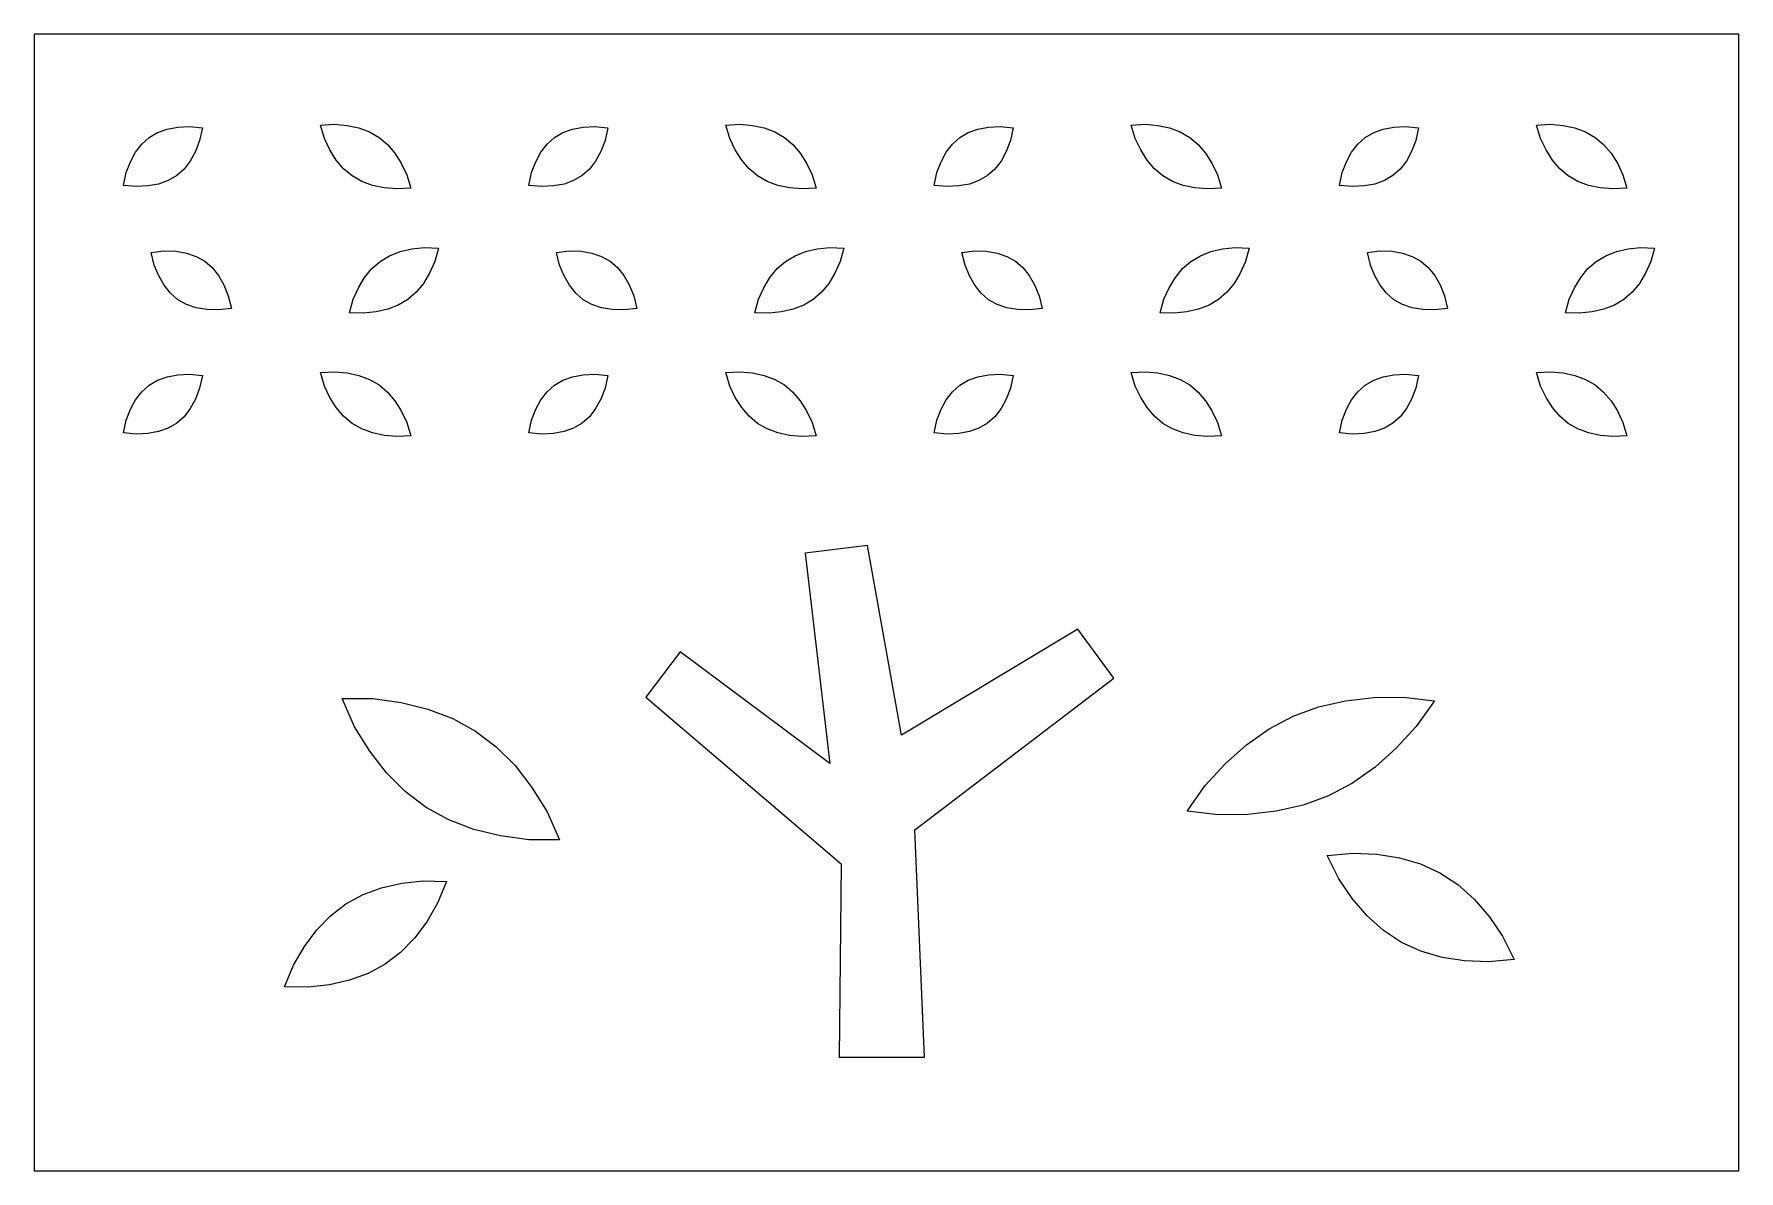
# Model space of a CAD drawing. Header units: millimetres. Extents: x 0 to 900, y 0 to 600.
import ezdxf

# ---------------------------------------------------------------- set-up
doc = ezdxf.new("R2010")
doc.units = ezdxf.units.MM
doc.layers.add('CUT', color=7, linetype='CONTINUOUS')

msp = doc.modelspace()

# ---------------------------------------------------------------- linework, layer by layer
at = {"layer": 'CUT'}
for points in [[(0, 0), (900, 0), (900, 600), (0, 600)], [(47.13, 520.16), (48.62, 526.9), (50.84, 532.62), (53.57, 537.65), (56.84, 541.92), (60.71, 545.38), (65.19, 547.99), (70.27, 549.79), (75.89, 550.83), (82.02, 551.17), (88.89, 550.5), (87.4, 543.77), (85.18, 538.04), (82.45, 533.01), (79.18, 528.74), (75.31, 525.29), (70.83, 522.68), (65.75, 520.88), (60.13, 519.84), (54, 519.5)], [(151.19, 552.01), (158.58, 552.42), (165.25, 551.81), (171.43, 550.5), (177.07, 548.41), (182.13, 545.5), (186.6, 541.74), (190.48, 537.16), (193.83, 531.8), (196.69, 525.74), (198.83, 518.66), (191.44, 518.25), (184.77, 518.86), (178.59, 520.17), (172.95, 522.25), (167.89, 525.16), (163.42, 528.92), (159.54, 533.51), (156.19, 538.87), (153.33, 544.93)], [(261.13, 520.16), (262.62, 526.9), (264.84, 532.62), (267.57, 537.65), (270.84, 541.92), (274.71, 545.38), (279.19, 547.99), (284.27, 549.79), (289.89, 550.83), (296.02, 551.17), (302.89, 550.5), (301.4, 543.77), (299.18, 538.04), (296.45, 533.01), (293.18, 528.74), (289.31, 525.29), (284.83, 522.68), (279.75, 520.88), (274.13, 519.84), (268, 519.5)], [(365.19, 552.01), (372.58, 552.42), (379.25, 551.81), (385.43, 550.5), (391.07, 548.41), (396.13, 545.5), (400.6, 541.74), (404.48, 537.16), (407.83, 531.8), (410.69, 525.74), (412.83, 518.66), (405.44, 518.25), (398.77, 518.86), (392.59, 520.17), (386.95, 522.25), (381.89, 525.16), (377.42, 528.92), (373.54, 533.51), (370.19, 538.87), (367.33, 544.93)], [(475.13, 520.16), (476.62, 526.9), (478.84, 532.62), (481.57, 537.65), (484.84, 541.92), (488.71, 545.38), (493.19, 547.99), (498.27, 549.79), (503.89, 550.83), (510.02, 551.17), (516.89, 550.5), (515.4, 543.77), (513.18, 538.04), (510.45, 533.01), (507.18, 528.74), (503.31, 525.29), (498.83, 522.68), (493.75, 520.88), (488.13, 519.84), (482, 519.5)], [(579.19, 552.01), (586.58, 552.42), (593.25, 551.81), (599.43, 550.5), (605.07, 548.41), (610.13, 545.5), (614.6, 541.74), (618.48, 537.16), (621.83, 531.8), (624.69, 525.74), (626.83, 518.66), (619.44, 518.25), (612.77, 518.86), (606.59, 520.17), (600.95, 522.25), (595.89, 525.16), (591.42, 528.92), (587.54, 533.51), (584.19, 538.87), (581.33, 544.93)], [(689.13, 520.16), (690.62, 526.9), (692.84, 532.62), (695.57, 537.65), (698.84, 541.92), (702.71, 545.38), (707.19, 547.99), (712.27, 549.79), (717.89, 550.83), (724.02, 551.17), (730.89, 550.5), (729.4, 543.77), (727.18, 538.04), (724.45, 533.01), (721.18, 528.74), (717.31, 525.29), (712.83, 522.68), (707.75, 520.88), (702.13, 519.84), (696, 519.5)], [(793.19, 552.01), (800.58, 552.42), (807.25, 551.81), (813.43, 550.5), (819.07, 548.41), (824.13, 545.5), (828.6, 541.74), (832.48, 537.16), (835.83, 531.8), (838.69, 525.74), (840.83, 518.66), (833.44, 518.25), (826.77, 518.86), (820.59, 520.17), (814.95, 522.25), (809.89, 525.16), (805.42, 528.92), (801.54, 533.51), (798.19, 538.87), (795.33, 544.93)], [(166.47, 452.91), (168.48, 460.03), (171.23, 466.14), (174.49, 471.55), (178.29, 476.21), (182.69, 480.04), (187.7, 483.04), (193.3, 485.22), (199.46, 486.65), (206.12, 487.37), (213.51, 487.09), (211.5, 479.97), (208.75, 473.86), (205.49, 468.45), (201.69, 463.79), (197.29, 459.96), (192.28, 456.96), (186.68, 454.78), (180.52, 453.35), (173.86, 452.63)], [(380.47, 452.91), (382.48, 460.03), (385.23, 466.14), (388.49, 471.55), (392.29, 476.21), (396.69, 480.04), (401.7, 483.04), (407.3, 485.22), (413.46, 486.65), (420.12, 487.37), (427.51, 487.09), (425.5, 479.97), (422.75, 473.86), (419.49, 468.45), (415.69, 463.79), (411.29, 459.96), (406.28, 456.96), (400.68, 454.78), (394.52, 453.35), (387.86, 452.63)], [(594.47, 452.91), (596.48, 460.03), (599.23, 466.14), (602.49, 471.55), (606.29, 476.21), (610.69, 480.04), (615.7, 483.04), (621.3, 485.22), (627.46, 486.65), (634.12, 487.37), (641.51, 487.09), (639.5, 479.97), (636.75, 473.86), (633.49, 468.45), (629.69, 463.79), (625.29, 459.96), (620.28, 456.96), (614.68, 454.78), (608.52, 453.35), (601.86, 452.63)], [(808.47, 452.91), (810.48, 460.03), (813.23, 466.14), (816.49, 471.55), (820.29, 476.21), (824.69, 480.04), (829.7, 483.04), (835.3, 485.22), (841.46, 486.65), (848.12, 487.37), (855.51, 487.09), (853.5, 479.97), (850.75, 473.86), (847.49, 468.45), (843.69, 463.79), (839.29, 459.96), (834.28, 456.96), (828.68, 454.78), (822.52, 453.35), (815.86, 452.63)], [(61.85, 484.8), (68.7, 485.59), (74.84, 485.35), (80.48, 484.41), (85.58, 482.7), (90.11, 480.17), (94.04, 476.78), (97.39, 472.57), (100.21, 467.59), (102.53, 461.91), (104.13, 455.2), (97.28, 454.41), (91.14, 454.65), (85.5, 455.59), (80.4, 457.3), (75.87, 459.83), (71.94, 463.22), (68.59, 467.43), (65.77, 472.41), (63.45, 478.09)], [(275.85, 484.8), (282.7, 485.59), (288.84, 485.35), (294.48, 484.41), (299.58, 482.7), (304.11, 480.17), (308.04, 476.78), (311.39, 472.57), (314.21, 467.59), (316.53, 461.91), (318.13, 455.2), (311.28, 454.41), (305.14, 454.65), (299.5, 455.59), (294.4, 457.3), (289.87, 459.83), (285.94, 463.22), (282.59, 467.43), (279.77, 472.41), (277.45, 478.09)], [(489.85, 484.8), (496.7, 485.59), (502.84, 485.35), (508.48, 484.41), (513.58, 482.7), (518.11, 480.17), (522.04, 476.78), (525.39, 472.57), (528.21, 467.59), (530.53, 461.91), (532.13, 455.2), (525.28, 454.41), (519.14, 454.65), (513.5, 455.59), (508.4, 457.3), (503.87, 459.83), (499.94, 463.22), (496.59, 467.43), (493.77, 472.41), (491.45, 478.09)], [(703.85, 484.8), (710.7, 485.59), (716.84, 485.35), (722.48, 484.41), (727.58, 482.7), (732.11, 480.17), (736.04, 476.78), (739.39, 472.57), (742.21, 467.59), (744.53, 461.91), (746.13, 455.2), (739.28, 454.41), (733.14, 454.65), (727.5, 455.59), (722.4, 457.3), (717.87, 459.83), (713.94, 463.22), (710.59, 467.43), (707.77, 472.41), (705.45, 478.09)], [(47.13, 389.5), (48.62, 396.23), (50.84, 401.96), (53.57, 406.99), (56.84, 411.26), (60.71, 414.71), (65.19, 417.32), (70.27, 419.12), (75.89, 420.16), (82.02, 420.5), (88.89, 419.84), (87.4, 413.1), (85.18, 407.38), (82.45, 402.35), (79.18, 398.08), (75.31, 394.62), (70.83, 392.01), (65.75, 390.21), (60.13, 389.17), (54, 388.83)], [(151.19, 421.34), (158.58, 421.75), (165.25, 421.14), (171.43, 419.83), (177.07, 417.75), (182.13, 414.84), (186.6, 411.08), (190.48, 406.49), (193.83, 401.13), (196.69, 395.07), (198.83, 387.99), (191.44, 387.58), (184.77, 388.19), (178.59, 389.5), (172.95, 391.59), (167.89, 394.5), (163.42, 398.26), (159.54, 402.84), (156.19, 408.2), (153.33, 414.26)], [(261.13, 389.5), (262.62, 396.23), (264.84, 401.96), (267.57, 406.99), (270.84, 411.26), (274.71, 414.71), (279.19, 417.32), (284.27, 419.12), (289.89, 420.16), (296.02, 420.5), (302.89, 419.84), (301.4, 413.1), (299.18, 407.38), (296.45, 402.35), (293.18, 398.08), (289.31, 394.62), (284.83, 392.01), (279.75, 390.21), (274.13, 389.17), (268, 388.83)], [(365.19, 421.34), (372.58, 421.75), (379.25, 421.14), (385.43, 419.83), (391.07, 417.75), (396.13, 414.84), (400.6, 411.08), (404.48, 406.49), (407.83, 401.13), (410.69, 395.07), (412.83, 387.99), (405.44, 387.58), (398.77, 388.19), (392.59, 389.5), (386.95, 391.59), (381.89, 394.5), (377.42, 398.26), (373.54, 402.84), (370.19, 408.2), (367.33, 414.26)], [(475.13, 389.5), (476.62, 396.23), (478.84, 401.96), (481.57, 406.99), (484.84, 411.26), (488.71, 414.71), (493.19, 417.32), (498.27, 419.12), (503.89, 420.16), (510.02, 420.5), (516.89, 419.84), (515.4, 413.1), (513.18, 407.38), (510.45, 402.35), (507.18, 398.08), (503.31, 394.62), (498.83, 392.01), (493.75, 390.21), (488.13, 389.17), (482, 388.83)], [(579.19, 421.34), (586.58, 421.75), (593.25, 421.14), (599.43, 419.83), (605.07, 417.75), (610.13, 414.84), (614.6, 411.08), (618.48, 406.49), (621.83, 401.13), (624.69, 395.07), (626.83, 387.99), (619.44, 387.58), (612.77, 388.19), (606.59, 389.5), (600.95, 391.59), (595.89, 394.5), (591.42, 398.26), (587.54, 402.84), (584.19, 408.2), (581.33, 414.26)], [(689.13, 389.5), (690.62, 396.23), (692.84, 401.96), (695.57, 406.99), (698.84, 411.26), (702.71, 414.71), (707.19, 417.32), (712.27, 419.12), (717.89, 420.16), (724.02, 420.5), (730.89, 419.84), (729.4, 413.1), (727.18, 407.38), (724.45, 402.35), (721.18, 398.08), (717.31, 394.62), (712.83, 392.01), (707.75, 390.21), (702.13, 389.17), (696, 388.83)], [(793.19, 421.34), (800.58, 421.75), (807.25, 421.14), (813.43, 419.83), (819.07, 417.75), (824.13, 414.84), (828.6, 411.08), (832.48, 406.49), (835.83, 401.13), (838.69, 395.07), (840.83, 387.99), (833.44, 387.58), (826.77, 388.19), (820.59, 389.5), (814.95, 391.59), (809.89, 394.5), (805.42, 398.26), (801.54, 402.84), (798.19, 408.2), (795.33, 414.26)], [(425, 60), (470, 60), (465, 180), (570, 260), (551, 286), (458, 230), (440, 330), (407, 326), (420, 215), (341, 274), (323, 250), (426, 162)], [(162.55, 249.31), (178.86, 249.26), (193.85, 247.2), (207.94, 243.73), (221.04, 238.75), (233.07, 232.13), (244.02, 223.83), (253.9, 213.89), (262.79, 202.43), (270.78, 189.57), (277.45, 174.69), (261.14, 174.74), (246.15, 176.8), (232.06, 180.27), (218.96, 185.25), (206.93, 191.87), (195.98, 200.17), (186.1, 210.11), (177.21, 221.57), (169.22, 234.43)], [(608.68, 189.92), (618.3, 203.48), (628.85, 214.93), (640.06, 224.92), (651.97, 233.32), (664.65, 240.01), (678.1, 244.95), (692.31, 248.18), (707.24, 249.82), (722.81, 250.01), (739.32, 248.08), (729.7, 234.52), (719.15, 223.07), (707.94, 213.08), (696.03, 204.68), (683.35, 197.99), (669.9, 193.05), (655.69, 189.82), (640.76, 188.18), (625.19, 187.99)], [(682.58, 166.39), (696.22, 167.68), (708.83, 167.13), (720.74, 165.3), (731.87, 162.08), (742.18, 157.37), (751.64, 151.12), (760.27, 143.38), (768.13, 134.26), (775.28, 123.86), (781.42, 111.61), (767.78, 110.32), (755.17, 110.87), (743.26, 112.7), (732.13, 115.92), (721.82, 120.63), (712.36, 126.88), (703.73, 134.62), (695.87, 143.74), (688.72, 154.14)], [(132.23, 97.22), (136.97, 108.65), (142.75, 118.48), (149.25, 127.2), (156.53, 134.71), (164.65, 140.93), (173.64, 145.82), (183.47, 149.42), (194.08, 151.81), (205.4, 153.09), (217.77, 152.78), (213.03, 141.35), (207.25, 131.52), (200.75, 122.8), (193.47, 115.29), (185.35, 109.07), (176.36, 104.18), (166.53, 100.58), (155.92, 98.19), (144.6, 96.91)]]:
    msp.add_lwpolyline(points, close=True, dxfattribs=at)

doc.saveas('drawing.dxf')
